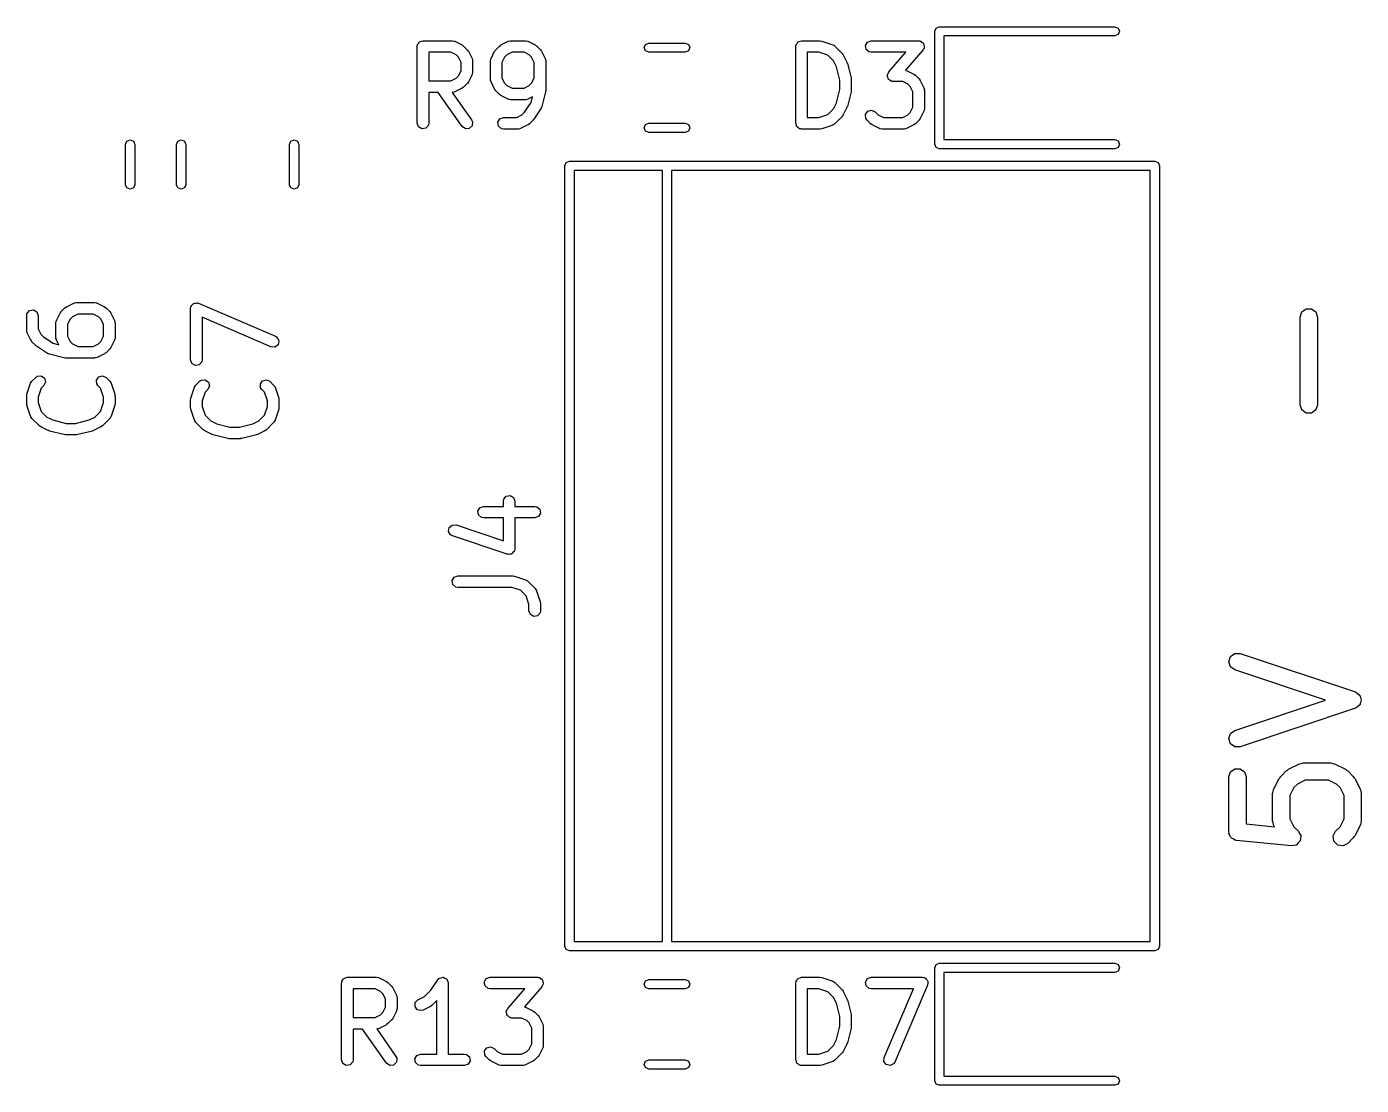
# Model space of a CAD drawing. Extents: x 85.1 to 152.3, y -110.2 to -37.
# Drawn here: x 134.97 to 152.34, y -110.22 to -96.44 of the extents above; entities that cross this region are included whole.
import ezdxf

# ---------------------------------------------------------------- set-up
doc = ezdxf.new("R2010")
doc.units = 0
doc.layers.add('BLACK', color=7, linetype='CONTINUOUS')

msp = doc.modelspace()

# ---------------------------------------------------------------- linework, layer by layer
at = {"layer": 'BLACK', "linetype": 'CONTINUOUS'}
for p, q in [((146.791, -96.4962), (146.809, -96.4538)), ((146.791, -97.9662), (146.791, -96.4962)), ((146.809, -96.4538), (146.851, -96.4362)), ((146.851, -96.4362), (149.136, -96.4362)), ((149.136, -96.5562), (146.911, -96.5562)), ((146.911, -96.5562), (146.911, -97.9062)), ((149.136, -96.4362), (149.178, -96.4538)), ((149.178, -96.5386), (149.136, -96.5562)), ((149.178, -96.4538), (149.196, -96.4962)), ((149.196, -96.4962), (149.178, -96.5386)), ((140.055, -96.6938), (140.057, -96.6841)), ((140.055, -97.6938), (140.055, -96.6938)), ((140.056, -96.6808), (140.058, -96.6779)), ((140.057, -96.6841), (140.056, -96.6808)), ((140.058, -96.6779), (140.06, -96.6682)), ((140.06, -96.6682), (140.072, -96.6532)), ((140.072, -96.6532), (140.082, -96.6364)), ((140.082, -96.6364), (140.088, -96.6341)), ((140.088, -96.6341), (140.093, -96.6289)), ((140.093, -96.6289), (140.112, -96.6255)), ((140.112, -96.6255), (140.13, -96.6188)), ((140.13, -96.6188), (140.511, -96.6188)), ((140.511, -96.6188), (140.537, -96.6233)), ((140.537, -96.6233), (140.54, -96.6262)), ((140.54, -96.6262), (140.545, -96.6267)), ((140.545, -96.6267), (140.64, -96.6744)), ((140.64, -96.6744), (140.658, -96.6877)), ((140.658, -96.6877), (140.66, -96.6884)), ((140.66, -96.6884), (140.707, -96.736)), ((140.707, -96.736), (140.72, -96.7544)), ((141.063, -96.7555), (141.077, -96.7375)), ((141.077, -96.736), (141.125, -96.6884)), ((141.077, -96.7375), (141.077, -96.736)), ((141.125, -96.6884), (141.143, -96.6755)), ((141.143, -96.6755), (141.144, -96.6744)), ((141.144, -96.6744), (141.24, -96.6267)), ((141.24, -96.6267), (141.265, -96.6193)), ((141.265, -96.6193), (141.269, -96.6204)), ((141.269, -96.6204), (141.273, -96.6188)), ((141.273, -96.6188), (141.464, -96.6188)), ((141.464, -96.6188), (141.489, -96.6233)), ((141.489, -96.6233), (141.493, -96.6262)), ((141.493, -96.6262), (141.497, -96.6267)), ((141.497, -96.6267), (141.592, -96.6744)), ((141.592, -96.6744), (141.61, -96.6877)), ((141.61, -96.6877), (141.612, -96.6884)), ((141.612, -96.6884), (141.66, -96.736)), ((141.66, -96.736), (141.672, -96.7544)), ((143.01, -96.7087), (143.027, -96.6663)), ((143.027, -96.7511), (143.01, -96.7087)), ((143.027, -96.6663), (143.07, -96.6487)), ((143.07, -96.6487), (143.544, -96.6487)), ((143.544, -96.6487), (143.586, -96.6663)), ((143.586, -96.6663), (143.604, -96.7087)), ((143.604, -96.7087), (143.586, -96.7511)), ((144.983, -96.6938), (144.985, -96.6841)), ((144.983, -97.6938), (144.983, -96.6938)), ((144.984, -96.6808), (144.986, -96.6779)), ((144.985, -96.6841), (144.984, -96.6808)), ((144.986, -96.6779), (144.987, -96.6682)), ((144.987, -96.6682), (145, -96.6532)), ((145, -96.6532), (145.01, -96.6364)), ((145.01, -96.6364), (145.016, -96.6341)), ((145.016, -96.6341), (145.02, -96.6289)), ((145.02, -96.6289), (145.04, -96.6255)), ((145.04, -96.6255), (145.058, -96.6188)), ((145.058, -96.6188), (145.296, -96.6188)), ((145.296, -96.6188), (145.318, -96.6227)), ((145.318, -96.6227), (145.32, -96.6227)), ((145.32, -96.6227), (145.463, -96.6703)), ((145.463, -96.6703), (145.485, -96.6827)), ((145.485, -96.6827), (145.488, -96.6865)), ((145.488, -96.6865), (145.492, -96.6884)), ((145.492, -96.6884), (145.587, -96.7836)), ((145.889, -96.6808), (145.914, -96.6364)), ((145.898, -96.7313), (145.889, -96.6808)), ((145.937, -96.7643), (145.898, -96.7313)), ((145.914, -96.6364), (145.963, -96.6188)), ((145.963, -96.6188), (146.582, -96.6188)), ((146.638, -96.7432), (146.411, -97.0032)), ((146.582, -96.6188), (146.593, -96.6208)), ((146.593, -96.6208), (146.596, -96.6202)), ((146.596, -96.6202), (146.599, -96.6219)), ((146.599, -96.6219), (146.607, -96.6233)), ((146.607, -96.6233), (146.623, -96.6363)), ((146.623, -96.6363), (146.64, -96.6468)), ((146.645, -96.7244), (146.638, -96.7432)), ((146.64, -96.6468), (146.642, -96.6525)), ((146.642, -96.6525), (146.647, -96.6563)), ((146.656, -96.7068), (146.645, -96.7244)), ((146.647, -96.6563), (146.65, -96.6762)), ((146.65, -96.6762), (146.657, -96.6954)), ((146.657, -96.6954), (146.655, -96.7009)), ((146.655, -96.7009), (146.656, -96.7068)), ((140.494, -96.7688), (140.205, -96.7688)), ((140.205, -96.7688), (140.205, -97.1426)), ((140.562, -96.8031), (140.494, -96.7688)), ((140.592, -96.8335), (140.562, -96.8031)), ((140.627, -96.902), (140.592, -96.8335)), ((140.627, -97.0094), (140.627, -96.902)), ((140.72, -96.7544), (140.721, -96.7555)), ((140.721, -96.7555), (140.769, -96.8508)), ((140.769, -96.8508), (140.776, -96.8757)), ((140.776, -96.8757), (140.775, -96.8801)), ((140.775, -96.8801), (140.777, -96.8843)), ((140.777, -96.8843), (140.777, -97.0272)), ((141.008, -96.8843), (141.012, -96.8586)), ((141.008, -97.1224), (141.008, -96.8843)), ((141.012, -96.8586), (141.015, -96.8552)), ((141.015, -96.8552), (141.016, -96.8508)), ((141.016, -96.8508), (141.063, -96.7555)), ((141.192, -96.8335), (141.158, -96.902)), ((141.158, -96.902), (141.158, -97.1047)), ((141.222, -96.8031), (141.192, -96.8335)), ((141.291, -96.7688), (141.222, -96.8031)), ((141.446, -96.7688), (141.291, -96.7688)), ((141.514, -96.8031), (141.446, -96.7688)), ((141.545, -96.8335), (141.514, -96.8031)), ((141.579, -96.902), (141.545, -96.8335)), ((141.579, -97.1047), (141.579, -96.902)), ((141.672, -96.7544), (141.674, -96.7555)), ((141.674, -96.7555), (141.721, -96.8508)), ((141.721, -96.8508), (141.729, -96.8757)), ((141.729, -96.8757), (141.728, -96.8801)), ((141.728, -96.8801), (141.729, -96.8843)), ((141.729, -96.8843), (141.729, -97.2652)), ((143.07, -96.7687), (143.027, -96.7511)), ((143.544, -96.7687), (143.07, -96.7687)), ((143.586, -96.7511), (143.544, -96.7687)), ((145.284, -96.7688), (145.133, -96.7688)), ((145.133, -96.7688), (145.133, -97.6188)), ((145.398, -96.807), (145.284, -96.7688)), ((145.472, -96.8811), (145.398, -96.807)), ((145.511, -96.9581), (145.472, -96.8811)), ((145.587, -96.7836), (145.6, -96.802)), ((145.6, -96.802), (145.601, -96.8031)), ((145.601, -96.8031), (145.649, -96.8984)), ((145.649, -96.8984), (145.652, -96.9108)), ((145.652, -96.9108), (145.654, -96.9137)), ((145.654, -96.9137), (145.702, -97.1042)), ((145.963, -96.7688), (145.937, -96.7643)), ((146.416, -96.7688), (145.963, -96.7688)), ((146.192, -97.0254), (146.416, -96.7688)), ((140.562, -97.1084), (140.592, -97.078)), ((140.592, -97.078), (140.627, -97.0094)), ((140.769, -97.0607), (140.721, -97.1559)), ((140.772, -97.0528), (140.769, -97.0562)), ((140.769, -97.0562), (140.769, -97.0607)), ((140.777, -97.0272), (140.772, -97.0528)), ((145.554, -97.1316), (145.511, -96.9581)), ((146.173, -97.0732), (146.176, -97.0676)), ((146.18, -97.0924), (146.173, -97.0732)), ((146.175, -97.0617), (146.185, -97.0442)), ((146.176, -97.0676), (146.175, -97.0617)), ((146.183, -97.1123), (146.18, -97.0924)), ((146.185, -97.0442), (146.192, -97.0254)), ((146.411, -97.0032), (146.417, -97.0043)), ((146.417, -97.0043), (146.42, -97.0072)), ((146.42, -97.0072), (146.425, -97.0077)), ((146.425, -97.0077), (146.52, -97.0553)), ((146.52, -97.0553), (146.538, -97.0687)), ((146.538, -97.0687), (146.54, -97.0694)), ((146.54, -97.0694), (146.587, -97.117)), ((140.205, -97.1426), (140.494, -97.1426)), ((140.494, -97.1426), (140.562, -97.1084)), ((140.64, -97.2371), (140.545, -97.2847)), ((140.641, -97.2359), (140.64, -97.2371)), ((140.66, -97.223), (140.641, -97.2359)), ((140.707, -97.1754), (140.66, -97.223)), ((140.708, -97.1739), (140.707, -97.1754)), ((140.721, -97.1559), (140.708, -97.1739)), ((141.009, -97.1266), (141.008, -97.1224)), ((141.008, -97.131), (141.009, -97.1266)), ((141.016, -97.1559), (141.008, -97.131)), ((141.063, -97.2512), (141.016, -97.1559)), ((141.064, -97.2523), (141.063, -97.2512)), ((141.077, -97.2707), (141.064, -97.2523)), ((141.125, -97.3183), (141.077, -97.2707)), ((141.158, -97.1047), (141.192, -97.1732)), ((141.192, -97.1732), (141.222, -97.2036)), ((141.222, -97.2036), (141.291, -97.2379)), ((141.291, -97.2379), (141.446, -97.2379)), ((141.446, -97.2379), (141.514, -97.2036)), ((141.514, -97.2036), (141.545, -97.1732)), ((141.545, -97.1732), (141.579, -97.1047)), ((141.729, -97.2652), (141.727, -97.28)), ((145.511, -97.4295), (145.554, -97.256)), ((145.554, -97.256), (145.554, -97.1316)), ((145.702, -97.1042), (145.703, -97.1191)), ((145.704, -97.2652), (145.702, -97.28)), ((145.703, -97.1191), (145.704, -97.1224)), ((145.704, -97.1224), (145.704, -97.2652)), ((146.188, -97.1161), (146.183, -97.1123)), ((146.19, -97.1218), (146.188, -97.1161)), ((146.207, -97.1323), (146.19, -97.1218)), ((146.223, -97.1452), (146.207, -97.1323)), ((146.231, -97.1467), (146.223, -97.1452)), ((146.234, -97.1483), (146.231, -97.1467)), ((146.237, -97.1478), (146.234, -97.1483)), ((146.248, -97.1498), (146.237, -97.1478)), ((146.374, -97.1498), (146.248, -97.1498)), ((146.442, -97.184), (146.374, -97.1498)), ((146.472, -97.2144), (146.442, -97.184)), ((146.507, -97.283), (146.472, -97.2144)), ((146.587, -97.117), (146.6, -97.1353)), ((146.6, -97.1353), (146.601, -97.1365)), ((146.601, -97.1365), (146.649, -97.2317)), ((146.649, -97.2317), (146.656, -97.2567)), ((146.656, -97.2567), (146.655, -97.261)), ((146.655, -97.261), (146.657, -97.2652)), ((146.657, -97.2652), (146.657, -97.5033)), ((140.329, -97.2926), (140.205, -97.2926)), ((140.205, -97.2926), (140.205, -97.6938)), ((140.64, -97.7368), (140.329, -97.2926)), ((140.515, -97.2911), (140.512, -97.2923)), ((140.512, -97.2923), (140.763, -97.6508)), ((140.52, -97.2921), (140.515, -97.2911)), ((140.545, -97.2847), (140.52, -97.2921)), ((141.126, -97.319), (141.125, -97.3183)), ((141.144, -97.3323), (141.126, -97.319)), ((141.24, -97.3799), (141.144, -97.3323)), ((141.244, -97.3805), (141.24, -97.3799)), ((141.248, -97.3833), (141.244, -97.3805)), ((141.273, -97.3879), (141.248, -97.3833)), ((141.464, -97.3879), (141.273, -97.3879)), ((141.453, -97.5508), (141.537, -97.4249)), ((141.468, -97.3863), (141.464, -97.3879)), ((141.472, -97.3874), (141.468, -97.3863)), ((141.497, -97.3799), (141.472, -97.3874)), ((141.555, -97.3508), (141.497, -97.3799)), ((141.537, -97.4249), (141.555, -97.3508)), ((141.727, -97.2834), (141.679, -97.4739)), ((141.727, -97.28), (141.727, -97.2834)), ((145.472, -97.5065), (145.511, -97.4295)), ((145.702, -97.2834), (145.654, -97.4739)), ((145.702, -97.28), (145.702, -97.2834)), ((146.507, -97.4856), (146.507, -97.283)), ((141.13, -97.6364), (141.178, -97.6188)), ((141.178, -97.6188), (141.351, -97.6188)), ((141.351, -97.6188), (141.419, -97.5846)), ((141.419, -97.5846), (141.453, -97.5508)), ((141.669, -97.4973), (141.574, -97.6402)), ((141.679, -97.4739), (141.669, -97.4969)), ((141.669, -97.4969), (141.669, -97.4973)), ((145.133, -97.6188), (145.284, -97.6188)), ((145.284, -97.6188), (145.398, -97.5806)), ((145.398, -97.5806), (145.472, -97.5065)), ((145.587, -97.604), (145.492, -97.6992)), ((145.588, -97.6025), (145.587, -97.604)), ((145.601, -97.5845), (145.588, -97.6025)), ((145.649, -97.4893), (145.601, -97.5845)), ((145.654, -97.4739), (145.649, -97.4857)), ((145.649, -97.4857), (145.649, -97.4893)), ((145.89, -97.5792), (145.92, -97.5371)), ((145.895, -97.6303), (145.89, -97.5792)), ((145.92, -97.5371), (145.969, -97.5239)), ((145.969, -97.5239), (146.016, -97.5455)), ((146.016, -97.5455), (146.055, -97.5846)), ((146.055, -97.5846), (146.123, -97.6188)), ((146.123, -97.6188), (146.374, -97.6188)), ((146.374, -97.6188), (146.442, -97.5846)), ((146.442, -97.5846), (146.472, -97.5542)), ((146.472, -97.5542), (146.507, -97.4856)), ((146.649, -97.5369), (146.601, -97.6321)), ((146.652, -97.529), (146.649, -97.5324)), ((146.649, -97.5324), (146.649, -97.5369)), ((146.657, -97.5033), (146.652, -97.529)), ((140.073, -97.742), (140.055, -97.6938)), ((140.117, -97.7677), (140.073, -97.742)), ((140.168, -97.7588), (140.117, -97.7677)), ((140.201, -97.7195), (140.168, -97.7588)), ((140.205, -97.6938), (140.201, -97.7195)), ((140.682, -97.7663), (140.64, -97.7368)), ((140.733, -97.7618), (140.682, -97.7663)), ((140.77, -97.7255), (140.733, -97.7618)), ((140.763, -97.6508), (140.774, -97.6744)), ((140.774, -97.6744), (140.77, -97.7255)), ((141.104, -97.6808), (141.13, -97.6364)), ((141.113, -97.7313), (141.104, -97.6808)), ((141.152, -97.7643), (141.113, -97.7313)), ((141.178, -97.7688), (141.152, -97.7643)), ((141.368, -97.7688), (141.178, -97.7688)), ((141.373, -97.7673), (141.368, -97.7688)), ((141.377, -97.7683), (141.373, -97.7673)), ((141.402, -97.7609), (141.377, -97.7683)), ((141.497, -97.7133), (141.402, -97.7609)), ((141.498, -97.7121), (141.497, -97.7133)), ((141.517, -97.6992), (141.498, -97.7121)), ((141.564, -97.6516), (141.517, -97.6992)), ((141.566, -97.6484), (141.564, -97.6516)), ((141.574, -97.6402), (141.566, -97.6484)), ((143.01, -97.7537), (143.027, -97.7113)), ((143.027, -97.7961), (143.01, -97.7537)), ((143.027, -97.7113), (143.07, -97.6937)), ((143.07, -97.6937), (143.544, -97.6937)), ((143.544, -97.6937), (143.586, -97.7113)), ((143.586, -97.7113), (143.604, -97.7537)), ((143.604, -97.7537), (143.586, -97.7961)), ((144.99, -97.7121), (144.983, -97.6938)), ((144.993, -97.7313), (144.99, -97.7121)), ((144.998, -97.7357), (144.993, -97.7313)), ((145, -97.742), (144.998, -97.7357)), ((145.017, -97.7518), (145, -97.742)), ((145.032, -97.7643), (145.017, -97.7518)), ((145.042, -97.766), (145.032, -97.7643)), ((145.045, -97.7677), (145.042, -97.766)), ((145.048, -97.7671), (145.045, -97.7677)), ((145.058, -97.7688), (145.048, -97.7671)), ((145.296, -97.7688), (145.058, -97.7688)), ((145.298, -97.7683), (145.296, -97.7688)), ((145.32, -97.765), (145.298, -97.7683)), ((145.463, -97.7174), (145.32, -97.765)), ((145.466, -97.7146), (145.463, -97.7174)), ((145.471, -97.7142), (145.466, -97.7146)), ((145.492, -97.6992), (145.471, -97.7142)), ((145.91, -97.6516), (145.895, -97.6303)), ((145.957, -97.6992), (145.91, -97.6516)), ((145.959, -97.6999), (145.957, -97.6992)), ((145.977, -97.7133), (145.959, -97.6999)), ((146.072, -97.7609), (145.977, -97.7133)), ((146.076, -97.7614), (146.072, -97.7609)), ((146.08, -97.7643), (146.076, -97.7614)), ((146.106, -97.7688), (146.08, -97.7643)), ((146.391, -97.7688), (146.106, -97.7688)), ((146.395, -97.7673), (146.391, -97.7688)), ((146.4, -97.7683), (146.395, -97.7673)), ((146.425, -97.7609), (146.4, -97.7683)), ((146.52, -97.7133), (146.425, -97.7609)), ((146.521, -97.7121), (146.52, -97.7133)), ((146.54, -97.6992), (146.521, -97.7121)), ((146.587, -97.6516), (146.54, -97.6992)), ((146.588, -97.6501), (146.587, -97.6516)), ((146.601, -97.6321), (146.588, -97.6501)), ((136.26, -97.9707), (136.278, -97.9283)), ((136.278, -97.9283), (136.32, -97.9107)), ((136.32, -97.9107), (136.363, -97.9283)), ((136.363, -97.9283), (136.38, -97.9707)), ((136.924, -97.9707), (136.941, -97.9283)), ((136.941, -97.9283), (136.984, -97.9107)), ((136.984, -97.9107), (137.026, -97.9283)), ((137.026, -97.9283), (137.044, -97.9707)), ((138.394, -97.9707), (138.411, -97.9283)), ((138.411, -97.9283), (138.454, -97.9107)), ((138.454, -97.9107), (138.496, -97.9283)), ((138.496, -97.9283), (138.514, -97.9707)), ((143.07, -97.8137), (143.027, -97.7961)), ((143.544, -97.8137), (143.07, -97.8137)), ((143.586, -97.7961), (143.544, -97.8137)), ((146.809, -98.0086), (146.791, -97.9662)), ((146.911, -97.9062), (149.136, -97.9062)), ((149.136, -97.9062), (149.178, -97.9238)), ((149.178, -97.9238), (149.196, -97.9662)), ((149.196, -97.9662), (149.178, -98.0086)), ((136.26, -98.4933), (136.26, -97.9707)), ((136.38, -97.9707), (136.38, -98.4933)), ((136.924, -98.4933), (136.924, -97.9707)), ((137.044, -97.9707), (137.044, -98.4933)), ((138.394, -98.4933), (138.394, -97.9707)), ((138.514, -97.9707), (138.514, -98.4933)), ((146.851, -98.0262), (146.809, -98.0086)), ((149.136, -98.0262), (146.851, -98.0262)), ((149.178, -98.0086), (149.136, -98.0262)), ((141.977, -98.2472), (141.994, -98.2048)), ((141.977, -108.407), (141.977, -98.2472)), ((141.994, -98.2048), (142.037, -98.1872)), ((142.037, -98.1872), (149.657, -98.1872)), ((142.097, -98.3072), (142.097, -108.347)), ((143.247, -98.3072), (142.097, -98.3072)), ((143.247, -108.347), (143.247, -98.3072)), ((143.367, -98.3072), (143.367, -108.347)), ((149.597, -98.3072), (143.367, -98.3072)), ((149.597, -108.347), (149.597, -98.3072)), ((149.657, -98.1872), (149.699, -98.2048)), ((149.699, -98.2048), (149.717, -98.2472)), ((149.717, -98.2472), (149.717, -108.407)), ((136.278, -98.5357), (136.26, -98.4933)), ((136.32, -98.5533), (136.278, -98.5357)), ((136.363, -98.5357), (136.32, -98.5533)), ((136.38, -98.4933), (136.363, -98.5357)), ((136.941, -98.5357), (136.924, -98.4933)), ((136.984, -98.5533), (136.941, -98.5357)), ((137.026, -98.5357), (136.984, -98.5533)), ((137.044, -98.4933), (137.026, -98.5357)), ((138.411, -98.5357), (138.394, -98.4933)), ((138.454, -98.5533), (138.411, -98.5357)), ((138.496, -98.5357), (138.454, -98.5533)), ((138.514, -98.4933), (138.496, -98.5357)), ((135.49, -100.084), (135.586, -100.036)), ((135.586, -100.036), (135.611, -100.029)), ((135.611, -100.029), (135.615, -100.03)), ((135.615, -100.03), (135.619, -100.028)), ((135.619, -100.028), (135.857, -100.028)), ((135.857, -100.028), (135.883, -100.033)), ((135.883, -100.033), (135.886, -100.035)), ((135.886, -100.035), (135.891, -100.036)), ((135.891, -100.036), (135.986, -100.084)), ((137.133, -100.055), (137.144, -100.041)), ((137.144, -100.041), (137.153, -100.04)), ((137.153, -100.04), (137.16, -100.034)), ((137.16, -100.034), (137.177, -100.035)), ((137.177, -100.035), (137.194, -100.032)), ((137.194, -100.032), (137.202, -100.037)), ((137.202, -100.037), (137.211, -100.037)), ((137.211, -100.037), (138.211, -100.466)), ((134.973, -100.198), (134.977, -100.173)), ((134.973, -100.389), (134.973, -100.198)), ((134.977, -100.173), (135.01, -100.133)), ((135.01, -100.133), (135.061, -100.124)), ((135.061, -100.124), (135.105, -100.15)), ((135.105, -100.15), (135.123, -100.198)), ((135.123, -100.198), (135.123, -100.371)), ((135.362, -100.26), (135.409, -100.165)), ((135.409, -100.165), (135.423, -100.147)), ((135.423, -100.145), (135.471, -100.098)), ((135.423, -100.147), (135.423, -100.145)), ((135.471, -100.098), (135.489, -100.085)), ((135.489, -100.085), (135.49, -100.084)), ((135.568, -100.212), (135.538, -100.243)), ((135.637, -100.178), (135.568, -100.212)), ((135.84, -100.178), (135.637, -100.178)), ((135.908, -100.212), (135.84, -100.178)), ((135.939, -100.243), (135.908, -100.212)), ((135.986, -100.084), (136.004, -100.097)), ((136.004, -100.097), (136.006, -100.098)), ((136.006, -100.098), (136.053, -100.145)), ((136.053, -100.145), (136.066, -100.164)), ((136.066, -100.164), (136.067, -100.165)), ((136.067, -100.165), (136.115, -100.26)), ((137.106, -100.106), (137.111, -100.081)), ((137.106, -100.773), (137.106, -100.106)), ((137.111, -100.081), (137.117, -100.074)), ((137.117, -100.074), (137.119, -100.065)), ((137.119, -100.065), (137.133, -100.055)), ((138.152, -100.604), (137.256, -100.22)), ((137.256, -100.22), (137.256, -100.773)), ((151.546, -100.216), (151.568, -100.15)), ((151.546, -101.359), (151.546, -100.216)), ((151.568, -100.15), (151.624, -100.109)), ((151.624, -100.109), (151.694, -100.109)), ((151.694, -100.109), (151.75, -100.15)), ((151.75, -100.15), (151.771, -100.216)), ((151.771, -100.216), (151.771, -101.359)), ((134.974, -100.393), (134.973, -100.389)), ((134.973, -100.397), (134.974, -100.393)), ((134.981, -100.422), (134.973, -100.397)), ((135.123, -100.371), (135.157, -100.44)), ((135.354, -100.294), (135.358, -100.268)), ((135.354, -100.484), (135.354, -100.294)), ((135.358, -100.268), (135.361, -100.264)), ((135.361, -100.264), (135.362, -100.26)), ((135.538, -100.243), (135.504, -100.311)), ((135.504, -100.311), (135.504, -100.466)), ((135.973, -100.311), (135.939, -100.243)), ((135.973, -100.466), (135.973, -100.311)), ((136.115, -100.26), (136.122, -100.285)), ((136.122, -100.285), (136.121, -100.289)), ((136.121, -100.289), (136.123, -100.294)), ((136.123, -100.294), (136.123, -100.484)), ((135.028, -100.518), (134.981, -100.422)), ((135.03, -100.519), (135.028, -100.518)), ((135.042, -100.537), (135.03, -100.519)), ((135.09, -100.585), (135.042, -100.537)), ((135.157, -100.44), (135.191, -100.473)), ((135.191, -100.473), (135.317, -100.557)), ((135.317, -100.557), (135.391, -100.576)), ((135.355, -100.488), (135.354, -100.484)), ((135.354, -100.493), (135.355, -100.488)), ((135.362, -100.518), (135.354, -100.493)), ((135.391, -100.576), (135.362, -100.518)), ((135.504, -100.466), (135.538, -100.535)), ((135.538, -100.535), (135.568, -100.565)), ((135.568, -100.565), (135.637, -100.6)), ((135.84, -100.6), (135.908, -100.565)), ((135.908, -100.565), (135.939, -100.535)), ((135.939, -100.535), (135.973, -100.466)), ((136.115, -100.518), (136.067, -100.613)), ((136.118, -100.51), (136.115, -100.513)), ((136.115, -100.513), (136.115, -100.518)), ((136.123, -100.484), (136.118, -100.51)), ((138.211, -100.466), (138.233, -100.48)), ((138.233, -100.48), (138.256, -100.526)), ((138.256, -100.526), (138.244, -100.576)), ((135.093, -100.586), (135.09, -100.585)), ((135.101, -100.594), (135.093, -100.586)), ((135.244, -100.689), (135.101, -100.594)), ((135.245, -100.689), (135.244, -100.689)), ((135.268, -100.7), (135.245, -100.689)), ((135.458, -100.747), (135.268, -100.7)), ((135.637, -100.6), (135.84, -100.6)), ((135.891, -100.742), (135.866, -100.749)), ((135.986, -100.694), (135.891, -100.742)), ((135.987, -100.693), (135.986, -100.694)), ((136.006, -100.68), (135.987, -100.693)), ((136.053, -100.632), (136.006, -100.68)), ((136.054, -100.631), (136.053, -100.632)), ((136.067, -100.613), (136.054, -100.631)), ((138.203, -100.607), (138.152, -100.604)), ((138.244, -100.576), (138.203, -100.607)), ((135.462, -100.747), (135.458, -100.747)), ((135.476, -100.75), (135.462, -100.747)), ((135.857, -100.75), (135.476, -100.75)), ((135.862, -100.748), (135.857, -100.75)), ((135.866, -100.749), (135.862, -100.748)), ((137.124, -100.821), (137.106, -100.773)), ((137.168, -100.847), (137.124, -100.821)), ((137.219, -100.838), (137.168, -100.847)), ((137.252, -100.799), (137.219, -100.838)), ((137.256, -100.773), (137.252, -100.799)), ((134.977, -101.222), (135.024, -101.079)), ((135.024, -101.079), (135.037, -101.056)), ((135.037, -101.056), (135.041, -101.054)), ((135.041, -101.054), (135.042, -101.05)), ((135.042, -101.05), (135.09, -101.002)), ((135.09, -101.002), (135.111, -100.987)), ((135.111, -100.987), (135.162, -100.983)), ((135.162, -100.983), (135.204, -101.012)), ((135.218, -101.062), (135.196, -101.108)), ((135.204, -101.012), (135.218, -101.062)), ((135.88, -101.036), (135.91, -100.994)), ((135.885, -101.087), (135.88, -101.036)), ((135.9, -101.108), (135.885, -101.087)), ((135.91, -100.994), (135.959, -100.981)), ((135.959, -100.981), (136.006, -101.002)), ((136.006, -101.002), (136.053, -101.05)), ((136.053, -101.05), (136.068, -101.071)), ((136.068, -101.071), (136.069, -101.076)), ((136.069, -101.076), (136.071, -101.079)), ((136.071, -101.079), (136.119, -101.222)), ((137.176, -101.101), (137.224, -101.053)), ((137.224, -101.053), (137.245, -101.038)), ((137.245, -101.038), (137.296, -101.034)), ((137.296, -101.034), (137.338, -101.063)), ((137.338, -101.063), (137.351, -101.113)), ((138.014, -101.087), (138.043, -101.045)), ((138.018, -101.138), (138.014, -101.087)), ((138.043, -101.045), (138.093, -101.032)), ((138.093, -101.032), (138.139, -101.053)), ((138.139, -101.053), (138.187, -101.101)), ((134.973, -101.246), (134.977, -101.224)), ((134.973, -101.341), (134.973, -101.246)), ((134.977, -101.224), (134.977, -101.222)), ((135.161, -101.144), (135.123, -101.258)), ((135.123, -101.258), (135.123, -101.329)), ((135.196, -101.108), (135.161, -101.144)), ((135.935, -101.144), (135.9, -101.108)), ((135.973, -101.258), (135.935, -101.144)), ((135.973, -101.329), (135.973, -101.258)), ((136.119, -101.222), (136.122, -101.244)), ((136.122, -101.244), (136.123, -101.246)), ((136.123, -101.246), (136.123, -101.341)), ((137.11, -101.273), (137.158, -101.13)), ((137.158, -101.13), (137.17, -101.107)), ((137.17, -101.107), (137.174, -101.105)), ((137.174, -101.105), (137.176, -101.101)), ((137.295, -101.194), (137.256, -101.309)), ((137.33, -101.159), (137.295, -101.194)), ((137.351, -101.113), (137.33, -101.159)), ((138.033, -101.159), (138.018, -101.138)), ((138.068, -101.194), (138.033, -101.159)), ((138.106, -101.309), (138.068, -101.194)), ((138.187, -101.101), (138.202, -101.122)), ((138.202, -101.122), (138.202, -101.127)), ((138.202, -101.127), (138.205, -101.13)), ((138.205, -101.13), (138.253, -101.273)), ((134.973, -101.343), (134.973, -101.341)), ((134.977, -101.365), (134.973, -101.343)), ((135.024, -101.508), (134.977, -101.365)), ((135.123, -101.329), (135.161, -101.444)), ((135.935, -101.444), (135.973, -101.329)), ((136.119, -101.365), (136.071, -101.508)), ((136.123, -101.341), (136.119, -101.363)), ((136.119, -101.363), (136.119, -101.365)), ((137.106, -101.297), (137.11, -101.275)), ((137.106, -101.392), (137.106, -101.297)), ((137.107, -101.394), (137.106, -101.392)), ((137.11, -101.416), (137.107, -101.394)), ((137.11, -101.275), (137.11, -101.273)), ((137.158, -101.559), (137.11, -101.416)), ((137.256, -101.309), (137.256, -101.38)), ((137.256, -101.38), (137.295, -101.494)), ((138.068, -101.494), (138.106, -101.38)), ((138.106, -101.38), (138.106, -101.309)), ((138.253, -101.416), (138.205, -101.559)), ((138.253, -101.273), (138.256, -101.295)), ((138.256, -101.392), (138.253, -101.414)), ((138.253, -101.414), (138.253, -101.416)), ((138.256, -101.295), (138.256, -101.297)), ((138.256, -101.297), (138.256, -101.392)), ((151.568, -101.425), (151.546, -101.359)), ((151.624, -101.466), (151.568, -101.425)), ((151.75, -101.425), (151.694, -101.466)), ((151.771, -101.359), (151.75, -101.425)), ((135.027, -101.511), (135.024, -101.508)), ((135.027, -101.516), (135.027, -101.511)), ((135.042, -101.537), (135.027, -101.516)), ((135.138, -101.632), (135.042, -101.537)), ((135.161, -101.444), (135.235, -101.518)), ((135.235, -101.518), (135.312, -101.556)), ((135.312, -101.556), (135.486, -101.6)), ((135.486, -101.6), (135.61, -101.6)), ((135.61, -101.6), (135.784, -101.556)), ((135.784, -101.556), (135.861, -101.518)), ((135.861, -101.518), (135.935, -101.444)), ((136.053, -101.537), (135.958, -101.632)), ((136.055, -101.533), (136.053, -101.537)), ((136.059, -101.531), (136.055, -101.533)), ((136.071, -101.508), (136.059, -101.531)), ((137.161, -101.562), (137.158, -101.559)), ((137.161, -101.567), (137.161, -101.562)), ((137.176, -101.588), (137.161, -101.567)), ((137.271, -101.683), (137.176, -101.588)), ((137.295, -101.494), (137.369, -101.568)), ((137.369, -101.568), (137.446, -101.607)), ((137.446, -101.607), (137.619, -101.65)), ((137.744, -101.65), (137.917, -101.607)), ((137.917, -101.607), (137.994, -101.568)), ((137.994, -101.568), (138.068, -101.494)), ((138.187, -101.588), (138.092, -101.683)), ((138.189, -101.584), (138.187, -101.588)), ((138.193, -101.581), (138.189, -101.584)), ((138.205, -101.559), (138.193, -101.581)), ((151.694, -101.466), (151.624, -101.466)), ((135.139, -101.633), (135.138, -101.632)), ((135.157, -101.646), (135.139, -101.633)), ((135.252, -101.694), (135.157, -101.646)), ((135.256, -101.694), (135.252, -101.694)), ((135.268, -101.7), (135.256, -101.694)), ((135.458, -101.747), (135.268, -101.7)), ((135.462, -101.747), (135.458, -101.747)), ((135.476, -101.75), (135.462, -101.747)), ((135.619, -101.75), (135.476, -101.75)), ((135.623, -101.748), (135.619, -101.75)), ((135.637, -101.747), (135.623, -101.748)), ((135.828, -101.7), (135.637, -101.747)), ((135.831, -101.698), (135.828, -101.7)), ((135.843, -101.694), (135.831, -101.698)), ((135.939, -101.646), (135.843, -101.694)), ((135.94, -101.645), (135.939, -101.646)), ((135.958, -101.632), (135.94, -101.645)), ((137.273, -101.684), (137.271, -101.683)), ((137.291, -101.697), (137.273, -101.684)), ((137.386, -101.745), (137.291, -101.697)), ((137.39, -101.745), (137.386, -101.745)), ((137.401, -101.75), (137.39, -101.745)), ((137.592, -101.798), (137.401, -101.75)), ((137.619, -101.65), (137.744, -101.65)), ((137.962, -101.75), (137.771, -101.798)), ((137.964, -101.748), (137.962, -101.75)), ((137.977, -101.745), (137.964, -101.748)), ((138.072, -101.697), (137.977, -101.745)), ((138.073, -101.696), (138.072, -101.697)), ((138.092, -101.683), (138.073, -101.696)), ((137.595, -101.798), (137.592, -101.798)), ((137.61, -101.8), (137.595, -101.798)), ((137.753, -101.8), (137.61, -101.8)), ((137.756, -101.799), (137.753, -101.8)), ((137.771, -101.798), (137.756, -101.799)), ((141.177, -102.613), (141.181, -102.587)), ((141.177, -102.681), (141.177, -102.613)), ((141.181, -102.587), (141.214, -102.548)), ((141.214, -102.548), (141.265, -102.539)), ((141.265, -102.539), (141.309, -102.565)), ((141.309, -102.565), (141.327, -102.613)), ((141.327, -102.613), (141.327, -102.681)), ((140.844, -102.743), (140.87, -102.698)), ((140.853, -102.793), (140.844, -102.743)), ((140.893, -102.826), (140.853, -102.793)), ((140.87, -102.698), (140.918, -102.681)), ((140.918, -102.831), (140.893, -102.826)), ((140.918, -102.681), (141.177, -102.681)), ((141.327, -102.681), (141.585, -102.681)), ((141.585, -102.681), (141.611, -102.685)), ((141.633, -102.813), (141.585, -102.831)), ((141.611, -102.685), (141.65, -102.718)), ((141.659, -102.769), (141.633, -102.813)), ((141.65, -102.718), (141.659, -102.769)), ((140.464, -103.009), (140.471, -102.958)), ((140.471, -102.958), (140.51, -102.924)), ((140.51, -102.924), (140.561, -102.923)), ((140.561, -102.923), (141.177, -103.128)), ((141.177, -102.831), (140.918, -102.831)), ((141.177, -103.128), (141.177, -102.831)), ((141.585, -102.831), (141.327, -102.831)), ((141.327, -102.831), (141.327, -103.232)), ((140.491, -103.053), (140.464, -103.009)), ((140.514, -103.065), (140.491, -103.053)), ((141.228, -103.303), (140.514, -103.065)), ((141.234, -103.303), (141.228, -103.303)), ((141.239, -103.306), (141.234, -103.303)), ((141.259, -103.302), (141.239, -103.306)), ((141.279, -103.302), (141.259, -103.302)), ((141.284, -103.298), (141.279, -103.302)), ((141.289, -103.297), (141.284, -103.298)), ((141.302, -103.281), (141.289, -103.297)), ((141.318, -103.268), (141.302, -103.281)), ((141.322, -103.258), (141.318, -103.262)), ((141.318, -103.262), (141.318, -103.268)), ((141.327, -103.232), (141.322, -103.258)), ((140.511, -103.648), (140.537, -103.603)), ((140.52, -103.698), (140.511, -103.648)), ((140.559, -103.731), (140.52, -103.698)), ((140.537, -103.603), (140.585, -103.586)), ((140.585, -103.586), (141.299, -103.586)), ((141.299, -103.586), (141.321, -103.589)), ((141.321, -103.589), (141.323, -103.589)), ((141.323, -103.589), (141.466, -103.637)), ((141.466, -103.637), (141.489, -103.649)), ((141.489, -103.649), (141.491, -103.653)), ((141.491, -103.653), (141.495, -103.655)), ((141.495, -103.655), (141.59, -103.75)), ((140.585, -103.736), (140.559, -103.731)), ((141.287, -103.736), (140.585, -103.736)), ((141.402, -103.774), (141.287, -103.736)), ((141.472, -103.844), (141.402, -103.774)), ((141.51, -103.958), (141.472, -103.844)), ((141.59, -103.75), (141.605, -103.772)), ((141.605, -103.772), (141.606, -103.776)), ((141.606, -103.776), (141.609, -103.78)), ((141.609, -103.78), (141.656, -103.923)), ((141.51, -104.041), (141.51, -103.958)), ((141.528, -104.09), (141.51, -104.041)), ((141.66, -104.041), (141.655, -104.067)), ((141.656, -103.923), (141.659, -103.945)), ((141.659, -103.945), (141.66, -103.946)), ((141.66, -103.946), (141.66, -104.041)), ((141.572, -104.115), (141.528, -104.09)), ((141.623, -104.106), (141.572, -104.115)), ((141.655, -104.067), (141.623, -104.106)), ((150.618, -104.703), (150.64, -104.637)), ((150.639, -104.769), (150.618, -104.703)), ((150.64, -104.637), (150.696, -104.596)), ((150.696, -104.596), (150.766, -104.597)), ((150.766, -104.597), (152.266, -105.097)), ((150.695, -104.81), (150.639, -104.769)), ((151.875, -105.204), (150.695, -104.81)), ((150.695, -105.597), (151.875, -105.204)), ((152.266, -105.097), (152.293, -105.117)), ((152.293, -105.117), (152.321, -105.137)), ((152.321, -105.137), (152.321, -105.138)), ((152.321, -105.138), (152.322, -105.138)), ((152.322, -105.138), (152.332, -105.171)), ((152.332, -105.237), (152.322, -105.269)), ((152.332, -105.171), (152.343, -105.203)), ((152.343, -105.205), (152.332, -105.237)), ((152.343, -105.203), (152.343, -105.204)), ((152.343, -105.204), (152.343, -105.205)), ((152.266, -105.31), (150.766, -105.81)), ((152.293, -105.29), (152.266, -105.31)), ((152.321, -105.271), (152.293, -105.29)), ((152.322, -105.269), (152.321, -105.27)), ((152.321, -105.27), (152.321, -105.271)), ((150.639, -105.638), (150.695, -105.597)), ((150.618, -105.705), (150.639, -105.638)), ((150.64, -105.771), (150.618, -105.705)), ((150.696, -105.811), (150.64, -105.771)), ((150.766, -105.81), (150.696, -105.811)), ((150.639, -106.138), (150.696, -106.097)), ((150.696, -106.097), (150.765, -106.097)), ((150.765, -106.097), (150.821, -106.138)), ((151.294, -106.196), (151.365, -106.124)), ((151.365, -106.124), (151.381, -106.116)), ((151.381, -106.116), (151.394, -106.103)), ((151.394, -106.103), (151.537, -106.032)), ((151.537, -106.032), (151.563, -106.028)), ((151.563, -106.028), (151.587, -106.02)), ((151.587, -106.02), (151.945, -106.02)), ((151.945, -106.02), (151.969, -106.028)), ((151.969, -106.028), (151.995, -106.032)), ((151.995, -106.032), (152.138, -106.103)), ((152.138, -106.103), (152.151, -106.116)), ((152.151, -106.116), (152.167, -106.124)), ((152.167, -106.124), (152.238, -106.196)), ((150.618, -106.204), (150.639, -106.138)), ((150.618, -106.918), (150.618, -106.204)), ((150.821, -106.138), (150.843, -106.204)), ((150.843, -106.204), (150.843, -106.816)), ((151.201, -106.368), (151.273, -106.225)), ((151.273, -106.225), (151.285, -106.212)), ((151.285, -106.212), (151.294, -106.196)), ((151.511, -106.296), (151.466, -106.342)), ((151.614, -106.245), (151.511, -106.296)), ((151.918, -106.245), (151.614, -106.245)), ((152.021, -106.296), (151.918, -106.245)), ((152.066, -106.342), (152.021, -106.296)), ((152.238, -106.196), (152.247, -106.212)), ((152.247, -106.212), (152.26, -106.225)), ((152.26, -106.225), (152.331, -106.368)), ((151.189, -106.418), (151.197, -106.393)), ((151.189, -106.775), (151.189, -106.418)), ((151.197, -106.393), (151.201, -106.368)), ((151.466, -106.342), (151.414, -106.445)), ((151.414, -106.445), (151.414, -106.749)), ((152.118, -106.445), (152.066, -106.342)), ((152.118, -106.749), (152.118, -106.445)), ((152.331, -106.368), (152.335, -106.393)), ((152.335, -106.393), (152.343, -106.418)), ((152.343, -106.418), (152.343, -106.775)), ((150.843, -106.816), (151.215, -106.853)), ((151.197, -106.8), (151.189, -106.775)), ((151.201, -106.825), (151.197, -106.8)), ((151.215, -106.853), (151.201, -106.825)), ((151.414, -106.749), (151.466, -106.851)), ((152.066, -106.851), (152.118, -106.749)), ((152.331, -106.825), (152.26, -106.968)), ((152.335, -106.8), (152.331, -106.825)), ((152.343, -106.775), (152.335, -106.8)), ((150.622, -106.93), (150.618, -106.918)), ((150.62, -106.942), (150.622, -106.93)), ((150.632, -106.962), (150.62, -106.942)), ((150.639, -106.984), (150.632, -106.962)), ((150.649, -106.991), (150.639, -106.984)), ((150.655, -107.002), (150.649, -106.991)), ((151.466, -106.851), (151.524, -106.91)), ((151.524, -106.91), (151.539, -106.938)), ((151.539, -106.938), (151.555, -106.965)), ((151.556, -106.972), (151.551, -107.003)), ((151.555, -106.965), (151.554, -106.969)), ((151.554, -106.969), (151.556, -106.972)), ((151.976, -106.972), (152.008, -106.91)), ((151.987, -107.041), (151.976, -106.972)), ((152.008, -106.91), (152.066, -106.851)), ((152.238, -106.998), (152.167, -107.069)), ((152.247, -106.981), (152.238, -106.998)), ((152.26, -106.968), (152.247, -106.981)), ((150.677, -107.011), (150.655, -107.002)), ((150.696, -107.025), (150.677, -107.011)), ((150.708, -107.025), (150.696, -107.025)), ((150.719, -107.03), (150.708, -107.025)), ((151.433, -107.101), (150.719, -107.03)), ((151.464, -107.095), (151.433, -107.101)), ((151.496, -107.09), (151.464, -107.095)), ((151.498, -107.087), (151.496, -107.09)), ((151.501, -107.087), (151.498, -107.087)), ((151.522, -107.063), (151.501, -107.087)), ((151.545, -107.041), (151.522, -107.063)), ((151.548, -107.035), (151.545, -107.037)), ((151.545, -107.037), (151.545, -107.041)), ((151.551, -107.003), (151.548, -107.035)), ((152.036, -107.09), (151.987, -107.041)), ((152.105, -107.101), (152.036, -107.09)), ((152.167, -107.069), (152.105, -107.101)), ((142.097, -108.347), (143.247, -108.347)), ((143.367, -108.347), (149.597, -108.347)), ((141.994, -108.45), (141.977, -108.407)), ((142.037, -108.467), (141.994, -108.45)), ((143.307, -108.467), (142.037, -108.467)), ((149.657, -108.467), (143.307, -108.467)), ((149.699, -108.45), (149.657, -108.467)), ((149.717, -108.407), (149.699, -108.45)), ((146.791, -108.688), (146.809, -108.646)), ((146.791, -110.158), (146.791, -108.688)), ((146.809, -108.646), (146.851, -108.628)), ((146.851, -108.628), (149.136, -108.628)), ((149.136, -108.628), (149.178, -108.646)), ((149.178, -108.731), (149.136, -108.748)), ((149.178, -108.646), (149.196, -108.688)), ((149.196, -108.688), (149.178, -108.731)), ((139.071, -108.886), (139.073, -108.876)), ((139.071, -109.886), (139.071, -108.886)), ((139.072, -108.873), (139.074, -108.87)), ((139.073, -108.876), (139.072, -108.873)), ((139.074, -108.87), (139.076, -108.86)), ((139.076, -108.86), (139.088, -108.845)), ((139.088, -108.845), (139.098, -108.828)), ((139.098, -108.828), (139.104, -108.826)), ((139.104, -108.826), (139.109, -108.821)), ((139.109, -108.821), (139.128, -108.817)), ((139.128, -108.817), (139.146, -108.811)), ((139.146, -108.811), (139.527, -108.811)), ((139.527, -108.811), (139.553, -108.815)), ((139.553, -108.815), (139.556, -108.818)), ((139.556, -108.818), (139.561, -108.819)), ((139.561, -108.819), (139.656, -108.866)), ((139.656, -108.866), (139.674, -108.88)), ((139.674, -108.88), (139.675, -108.88)), ((139.675, -108.88), (139.723, -108.928)), ((140.231, -108.981), (140.322, -108.844)), ((140.322, -108.844), (140.34, -108.825)), ((140.34, -108.825), (140.344, -108.824)), ((140.344, -108.824), (140.347, -108.821)), ((140.347, -108.821), (140.368, -108.817)), ((140.368, -108.817), (140.389, -108.811)), ((140.389, -108.811), (140.393, -108.813)), ((140.393, -108.813), (140.397, -108.812)), ((140.397, -108.812), (140.416, -108.823)), ((140.416, -108.823), (140.436, -108.832)), ((140.436, -108.832), (140.438, -108.835)), ((140.438, -108.835), (140.442, -108.838)), ((140.442, -108.838), (140.449, -108.858)), ((140.449, -108.858), (140.459, -108.878)), ((140.459, -108.878), (140.458, -108.882)), ((140.458, -108.882), (140.459, -108.886)), ((140.459, -108.886), (140.459, -109.811)), ((140.929, -108.873), (140.955, -108.828)), ((140.938, -108.923), (140.929, -108.873)), ((140.955, -108.828), (141.003, -108.811)), ((141.003, -108.811), (141.622, -108.811)), ((141.622, -108.811), (141.633, -108.813)), ((141.633, -108.813), (141.637, -108.812)), ((141.637, -108.812), (141.64, -108.814)), ((141.64, -108.814), (141.648, -108.815)), ((141.648, -108.815), (141.663, -108.828)), ((141.663, -108.828), (141.681, -108.839)), ((141.681, -108.839), (141.683, -108.844)), ((141.683, -108.844), (141.687, -108.848)), ((141.696, -108.899), (141.686, -108.916)), ((141.687, -108.848), (141.691, -108.868)), ((141.691, -108.868), (141.697, -108.887)), ((141.697, -108.887), (141.695, -108.893)), ((141.695, -108.893), (141.696, -108.899)), ((143.01, -108.901), (143.027, -108.858)), ((143.027, -108.943), (143.01, -108.901)), ((143.027, -108.858), (143.07, -108.841)), ((143.07, -108.841), (143.544, -108.841)), ((143.544, -108.841), (143.586, -108.858)), ((143.586, -108.858), (143.604, -108.901)), ((143.604, -108.901), (143.586, -108.943)), ((144.983, -108.886), (144.985, -108.876)), ((144.983, -109.886), (144.983, -108.886)), ((144.984, -108.873), (144.986, -108.87)), ((144.985, -108.876), (144.984, -108.873)), ((144.986, -108.87), (144.987, -108.86)), ((144.987, -108.86), (145, -108.845)), ((145, -108.845), (145.01, -108.828)), ((145.01, -108.828), (145.016, -108.826)), ((145.016, -108.826), (145.02, -108.821)), ((145.02, -108.821), (145.04, -108.817)), ((145.04, -108.817), (145.058, -108.811)), ((145.058, -108.811), (145.296, -108.811)), ((145.296, -108.811), (145.318, -108.815)), ((145.318, -108.815), (145.32, -108.815)), ((145.32, -108.815), (145.463, -108.862)), ((145.463, -108.862), (145.485, -108.875)), ((145.485, -108.875), (145.488, -108.879)), ((145.488, -108.879), (145.492, -108.88)), ((145.492, -108.88), (145.587, -108.976)), ((145.889, -108.873), (145.914, -108.828)), ((145.898, -108.923), (145.889, -108.873)), ((145.914, -108.828), (145.963, -108.811)), ((145.963, -108.811), (146.629, -108.811)), ((146.629, -108.811), (146.655, -108.815)), ((146.655, -108.815), (146.662, -108.821)), ((146.662, -108.821), (146.67, -108.823)), ((146.67, -108.823), (146.681, -108.837)), ((146.681, -108.837), (146.694, -108.848)), ((146.694, -108.848), (146.696, -108.857)), ((146.696, -108.857), (146.701, -108.864)), ((146.699, -108.907), (146.698, -108.915)), ((146.703, -108.899), (146.699, -108.907)), ((146.701, -108.864), (146.7, -108.882)), ((146.7, -108.882), (146.703, -108.899)), ((149.136, -108.748), (146.911, -108.748)), ((146.911, -108.748), (146.911, -110.098)), ((139.509, -108.961), (139.221, -108.961)), ((139.221, -108.961), (139.221, -109.335)), ((139.578, -108.995), (139.509, -108.961)), ((139.608, -109.025), (139.578, -108.995)), ((139.643, -109.094), (139.608, -109.025)), ((139.723, -108.928), (139.736, -108.946)), ((139.736, -108.946), (139.737, -108.948)), ((139.737, -108.948), (139.785, -109.043)), ((139.785, -109.043), (139.792, -109.068)), ((139.792, -109.068), (139.791, -109.072)), ((139.791, -109.072), (139.793, -109.076)), ((139.793, -109.076), (139.793, -109.219)), ((140.065, -109.104), (140.149, -109.062)), ((140.149, -109.062), (140.231, -108.981)), ((140.978, -108.956), (140.938, -108.923)), ((141.003, -108.961), (140.978, -108.956)), ((141.457, -108.961), (141.003, -108.961)), ((141.233, -109.217), (141.457, -108.961)), ((141.679, -108.935), (141.451, -109.195)), ((141.686, -108.916), (141.679, -108.935)), ((143.07, -108.961), (143.027, -108.943)), ((143.544, -108.961), (143.07, -108.961)), ((143.586, -108.943), (143.544, -108.961)), ((145.284, -108.961), (145.133, -108.961)), ((145.133, -108.961), (145.133, -109.811)), ((145.398, -108.999), (145.284, -108.961)), ((145.472, -109.073), (145.398, -108.999)), ((145.511, -109.15), (145.472, -109.073)), ((145.587, -108.976), (145.6, -108.994)), ((145.6, -108.994), (145.601, -108.995)), ((145.601, -108.995), (145.649, -109.09)), ((145.937, -108.956), (145.898, -108.923)), ((145.963, -108.961), (145.937, -108.956)), ((146.516, -108.961), (145.963, -108.961)), ((146.132, -109.856), (146.516, -108.961)), ((146.698, -108.915), (146.27, -109.915)), ((139.608, -109.27), (139.643, -109.201)), ((139.643, -109.201), (139.643, -109.094)), ((139.785, -109.253), (139.737, -109.348)), ((139.788, -109.245), (139.785, -109.248)), ((139.785, -109.248), (139.785, -109.253)), ((139.793, -109.219), (139.788, -109.245)), ((140.027, -109.193), (140.03, -109.142)), ((140.057, -109.234), (140.027, -109.193)), ((140.03, -109.142), (140.065, -109.104)), ((140.107, -109.246), (140.057, -109.234)), ((140.132, -109.239), (140.107, -109.246)), ((140.227, -109.191), (140.132, -109.239)), ((140.228, -109.19), (140.227, -109.191)), ((140.247, -109.177), (140.228, -109.19)), ((140.309, -109.115), (140.247, -109.177)), ((140.309, -109.811), (140.309, -109.115)), ((141.215, -109.254), (141.225, -109.236)), ((141.216, -109.26), (141.215, -109.254)), ((141.225, -109.236), (141.233, -109.217)), ((141.451, -109.195), (141.457, -109.196)), ((141.457, -109.196), (141.461, -109.199)), ((141.461, -109.199), (141.465, -109.2)), ((141.465, -109.2), (141.561, -109.247)), ((141.561, -109.247), (141.579, -109.261)), ((145.554, -109.324), (145.511, -109.15)), ((145.649, -109.09), (145.652, -109.103)), ((145.652, -109.103), (145.654, -109.106)), ((145.654, -109.106), (145.702, -109.296)), ((139.221, -109.335), (139.509, -109.335)), ((139.509, -109.335), (139.578, -109.3)), ((139.656, -109.429), (139.561, -109.477)), ((139.578, -109.3), (139.608, -109.27)), ((139.657, -109.428), (139.656, -109.429)), ((139.675, -109.415), (139.657, -109.428)), ((139.723, -109.367), (139.675, -109.415)), ((139.724, -109.366), (139.723, -109.367)), ((139.737, -109.348), (139.724, -109.366)), ((141.214, -109.265), (141.216, -109.26)), ((141.221, -109.284), (141.214, -109.265)), ((141.224, -109.304), (141.221, -109.284)), ((141.229, -109.308), (141.224, -109.304)), ((141.231, -109.314), (141.229, -109.308)), ((141.248, -109.324), (141.231, -109.314)), ((141.263, -109.337), (141.248, -109.324)), ((141.272, -109.339), (141.263, -109.337)), ((141.274, -109.34), (141.272, -109.339)), ((141.278, -109.34), (141.274, -109.34)), ((141.289, -109.342), (141.278, -109.34)), ((141.414, -109.342), (141.289, -109.342)), ((141.483, -109.376), (141.414, -109.342)), ((141.513, -109.406), (141.483, -109.376)), ((141.547, -109.475), (141.513, -109.406)), ((141.579, -109.261), (141.58, -109.261)), ((141.58, -109.261), (141.628, -109.309)), ((141.628, -109.309), (141.641, -109.327)), ((141.641, -109.327), (141.642, -109.328)), ((141.642, -109.328), (141.689, -109.424)), ((141.689, -109.424), (141.697, -109.449)), ((145.554, -109.448), (145.554, -109.324)), ((145.702, -109.296), (145.703, -109.311)), ((145.703, -109.311), (145.704, -109.314)), ((145.704, -109.314), (145.704, -109.457)), ((139.345, -109.485), (139.221, -109.485)), ((139.221, -109.485), (139.221, -109.886)), ((139.656, -109.929), (139.345, -109.485)), ((139.531, -109.483), (139.528, -109.484)), ((139.528, -109.484), (139.779, -109.843)), ((139.536, -109.484), (139.531, -109.483)), ((139.561, -109.477), (139.536, -109.484)), ((141.547, -109.678), (141.547, -109.475)), ((141.697, -109.449), (141.696, -109.453)), ((141.696, -109.453), (141.697, -109.457)), ((141.697, -109.457), (141.697, -109.695)), ((145.511, -109.622), (145.554, -109.448)), ((145.702, -109.475), (145.654, -109.666)), ((145.704, -109.457), (145.702, -109.472)), ((145.702, -109.472), (145.702, -109.475)), ((140.931, -109.771), (140.96, -109.729)), ((140.935, -109.822), (140.931, -109.771)), ((140.96, -109.729), (141.01, -109.716)), ((141.01, -109.716), (141.056, -109.738)), ((141.056, -109.738), (141.095, -109.777)), ((141.095, -109.777), (141.164, -109.811)), ((141.414, -109.811), (141.483, -109.777)), ((141.483, -109.777), (141.513, -109.746)), ((141.513, -109.746), (141.547, -109.678)), ((141.689, -109.729), (141.642, -109.824)), ((141.69, -109.724), (141.689, -109.729)), ((141.693, -109.721), (141.69, -109.724)), ((141.697, -109.695), (141.693, -109.721)), ((145.284, -109.811), (145.398, -109.773)), ((145.398, -109.773), (145.472, -109.699)), ((145.472, -109.699), (145.511, -109.622)), ((145.601, -109.777), (145.588, -109.795)), ((145.649, -109.681), (145.601, -109.777)), ((145.654, -109.666), (145.649, -109.678)), ((145.649, -109.678), (145.649, -109.681)), ((139.089, -109.934), (139.071, -109.886)), ((139.133, -109.96), (139.089, -109.934)), ((139.184, -109.951), (139.133, -109.96)), ((139.217, -109.911), (139.184, -109.951)), ((139.221, -109.886), (139.217, -109.911)), ((139.698, -109.958), (139.656, -109.929)), ((139.786, -109.918), (139.749, -109.954)), ((139.779, -109.843), (139.79, -109.866)), ((139.79, -109.866), (139.786, -109.918)), ((140.025, -109.873), (140.05, -109.828)), ((140.034, -109.923), (140.025, -109.873)), ((140.073, -109.956), (140.034, -109.923)), ((140.05, -109.828), (140.098, -109.811)), ((140.098, -109.811), (140.309, -109.811)), ((140.459, -109.811), (140.67, -109.811)), ((140.67, -109.811), (140.696, -109.815)), ((140.718, -109.943), (140.67, -109.961)), ((140.696, -109.815), (140.735, -109.848)), ((140.744, -109.899), (140.718, -109.943)), ((140.735, -109.848), (140.744, -109.899)), ((140.95, -109.844), (140.935, -109.822)), ((140.998, -109.891), (140.95, -109.844)), ((140.999, -109.892), (140.998, -109.891)), ((141.017, -109.905), (140.999, -109.892)), ((141.113, -109.953), (141.017, -109.905)), ((141.164, -109.811), (141.414, -109.811)), ((141.561, -109.905), (141.465, -109.953)), ((141.562, -109.904), (141.561, -109.905)), ((141.58, -109.891), (141.562, -109.904)), ((141.628, -109.844), (141.58, -109.891)), ((141.642, -109.824), (141.628, -109.842)), ((141.628, -109.842), (141.628, -109.844)), ((143.01, -109.946), (143.027, -109.903)), ((143.027, -109.988), (143.01, -109.946)), ((143.027, -109.903), (143.07, -109.886)), ((143.07, -109.886), (143.544, -109.886)), ((143.544, -109.886), (143.586, -109.903)), ((143.586, -109.903), (143.604, -109.946)), ((143.604, -109.946), (143.586, -109.988)), ((144.99, -109.904), (144.983, -109.886)), ((144.993, -109.923), (144.99, -109.904)), ((144.998, -109.928), (144.993, -109.923)), ((145, -109.934), (144.998, -109.928)), ((145.017, -109.944), (145, -109.934)), ((145.032, -109.956), (145.017, -109.944)), ((145.133, -109.811), (145.284, -109.811)), ((145.463, -109.909), (145.32, -109.957)), ((145.466, -109.907), (145.463, -109.909)), ((145.471, -109.906), (145.466, -109.907)), ((145.492, -109.891), (145.471, -109.906)), ((145.587, -109.796), (145.492, -109.891)), ((145.588, -109.795), (145.587, -109.796)), ((146.129, -109.907), (146.132, -109.856)), ((146.16, -109.949), (146.129, -109.907)), ((146.21, -109.96), (146.16, -109.949)), ((146.255, -109.937), (146.21, -109.96)), ((146.27, -109.915), (146.255, -109.937)), ((139.749, -109.954), (139.698, -109.958)), ((140.098, -109.961), (140.073, -109.956)), ((140.67, -109.961), (140.098, -109.961)), ((141.117, -109.953), (141.113, -109.953)), ((141.12, -109.956), (141.117, -109.953)), ((141.146, -109.961), (141.12, -109.956)), ((141.432, -109.961), (141.146, -109.961)), ((141.436, -109.959), (141.432, -109.961)), ((141.44, -109.96), (141.436, -109.959)), ((141.465, -109.953), (141.44, -109.96)), ((143.07, -110.006), (143.027, -109.988)), ((143.544, -110.006), (143.07, -110.006)), ((143.586, -109.988), (143.544, -110.006)), ((145.042, -109.958), (145.032, -109.956)), ((145.045, -109.96), (145.042, -109.958)), ((145.048, -109.959), (145.045, -109.96)), ((145.058, -109.961), (145.048, -109.959)), ((145.296, -109.961), (145.058, -109.961)), ((145.298, -109.96), (145.296, -109.961)), ((145.32, -109.957), (145.298, -109.96)), ((146.911, -110.098), (149.136, -110.098)), ((149.136, -110.098), (149.178, -110.116)), ((149.178, -110.116), (149.196, -110.158)), ((146.809, -110.201), (146.791, -110.158)), ((146.851, -110.218), (146.809, -110.201)), ((149.136, -110.218), (146.851, -110.218)), ((149.178, -110.201), (149.136, -110.218)), ((149.196, -110.158), (149.178, -110.201))]:
    msp.add_line(p, q, dxfattribs=at)

doc.saveas('drawing.dxf')
